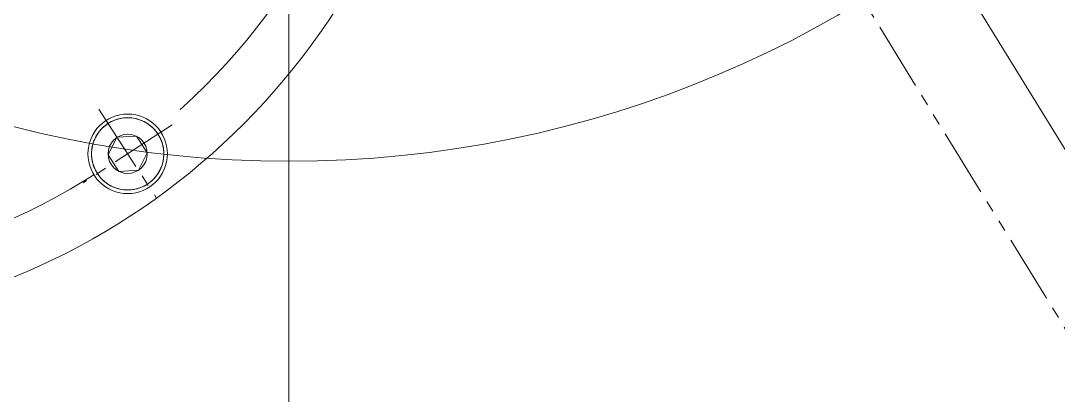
# Model space of a CAD drawing. Header units: inches. Extents: x 0 to 26418, y 0 to 20128.
# Drawn here: x 3955.5 to 4138.2, y 15239.8 to 15305.8 of the extents above; entities that cross this region are included whole.
import ezdxf

# ---------------------------------------------------------------- set-up
doc = ezdxf.new("R2010")
doc.units = ezdxf.units.IN
doc.header["$MEASUREMENT"] = 0
for name, pattern in [('ACAD_ISO02W100', [15, 12, -3]), ('CENTER', [50.8, 31.75, -6.35, 6.35, -6.35]), ('双点画线', [22, 12, -2, 2, -2, 2, -2]), ('点画线', [18, 12, -2, 2, -2]), ('虚线', [2, 1, -1])]:
    doc.linetypes.add(name, pattern=pattern)
for name, color, linetype, lineweight in [('CAXA1', 5, 'CENTER', 5), ('中心线层', 5, 'CENTER', 5), ('细实线层', 7, 'Continuous', 5), ('虚线层', 6, 'ACAD_ISO02W100', 5)]:
    doc.layers.add(name, color=color, linetype=linetype, lineweight=lineweight)

msp = doc.modelspace()

# ---------------------------------------------------------------- linework, layer by layer
at = {"color": 7, "lineweight": 5}
for p, q in [((3970.08, 15287.06), (3969.84, 15286.83)), ((3970.34, 15287.28), (3970.08, 15287.06)), ((3970.6, 15287.48), (3970.34, 15287.28)), ((3970.87, 15287.67), (3970.6, 15287.48)), ((3971.16, 15287.84), (3970.87, 15287.67)), ((3970.87, 15287.67), (3970.87, 15287.67)), ((3971.45, 15288), (3971.16, 15287.84)), ((3971.75, 15288.15), (3971.45, 15288)), ((3972.06, 15288.27), (3971.75, 15288.15)), ((3972.37, 15288.38), (3972.06, 15288.27)), ((3972.69, 15288.48), (3972.37, 15288.38)), ((3973.02, 15288.56), (3972.69, 15288.48)), ((3973.35, 15288.62), (3973.02, 15288.56)), ((3973.68, 15288.66), (3973.35, 15288.62)), ((3974.01, 15288.69), (3973.68, 15288.66)), ((3974.34, 15288.7), (3974.01, 15288.69)), ((3974.67, 15288.69), (3974.34, 15288.7)), ((3975.01, 15288.66), (3974.67, 15288.69)), ((3975.34, 15288.62), (3975.01, 15288.66)), ((3975.66, 15288.56), (3975.34, 15288.62)), ((3975.99, 15288.48), (3975.66, 15288.56)), ((3976.31, 15288.38), (3975.99, 15288.48)), ((3976.62, 15288.27), (3976.31, 15288.38)), ((3976.93, 15288.15), (3976.62, 15288.27)), ((3977.23, 15288), (3976.93, 15288.15)), ((3977.52, 15287.84), (3977.23, 15288)), ((3977.81, 15287.67), (3977.52, 15287.84)), ((3978.08, 15287.48), (3977.81, 15287.67)), ((3978.35, 15287.28), (3978.08, 15287.48)), ((3978.6, 15287.06), (3978.35, 15287.28)), ((3978.84, 15286.83), (3978.6, 15287.06)), ((3968.67, 15285.22), (3968.53, 15284.92)), ((3968.83, 15285.51), (3968.67, 15285.22)), ((3969, 15285.8), (3968.83, 15285.51)), ((3969.19, 15286.07), (3969, 15285.8)), ((3969.39, 15286.34), (3969.19, 15286.07)), ((3969.61, 15286.59), (3969.39, 15286.34)), ((3969.84, 15286.83), (3969.61, 15286.59)), ((3972.45, 15285.24), (3970.88, 15282.15)), ((3972.45, 15285.24), (3975.91, 15285.42)), ((3975.91, 15285.42), (3977.8, 15282.51)), ((3979.07, 15286.59), (3978.84, 15286.83)), ((3979.29, 15286.34), (3979.07, 15286.59)), ((3979.49, 15286.07), (3979.29, 15286.34)), ((3979.68, 15285.8), (3979.49, 15286.07)), ((3979.85, 15285.51), (3979.68, 15285.8)), ((3979.68, 15285.8), (3979.68, 15285.8)), ((3980.01, 15285.22), (3979.85, 15285.51)), ((3980.16, 15284.92), (3980.01, 15285.22)), ((3968.05, 15283.33), (3968.01, 15283)), ((3968.11, 15283.65), (3968.05, 15283.33)), ((3968.19, 15283.98), (3968.11, 15283.65)), ((3968.29, 15284.3), (3968.19, 15283.98)), ((3968.4, 15284.61), (3968.29, 15284.3)), ((3968.53, 15284.92), (3968.4, 15284.61)), ((3980.28, 15284.61), (3980.16, 15284.92)), ((3980.39, 15284.3), (3980.28, 15284.61)), ((3980.49, 15283.98), (3980.39, 15284.3)), ((3980.57, 15283.65), (3980.49, 15283.98)), ((3980.63, 15283.33), (3980.57, 15283.65)), ((3980.67, 15283), (3980.63, 15283.33)), ((3968.01, 15283), (3967.98, 15282.66)), ((3967.98, 15282.66), (3967.98, 15282.33)), ((3967.98, 15282.33), (3967.98, 15282)), ((3967.98, 15282), (3968.01, 15281.67)), ((3968.01, 15281.67), (3968.05, 15281.34)), ((3970.88, 15282.15), (3972.77, 15279.24)), ((3976.23, 15279.43), (3977.8, 15282.51)), ((3980.63, 15281.34), (3980.67, 15281.67)), ((3980.7, 15282.66), (3980.67, 15283)), ((3980.67, 15281.67), (3980.7, 15282)), ((3980.71, 15282.33), (3980.7, 15282.66)), ((3980.7, 15282), (3980.71, 15282.33)), ((3968.05, 15281.34), (3968.11, 15281.01)), ((3968.11, 15281.01), (3968.19, 15280.68)), ((3968.19, 15280.68), (3968.29, 15280.36)), ((3968.29, 15280.36), (3968.4, 15280.05)), ((3968.4, 15280.05), (3968.53, 15279.74)), ((3968.53, 15279.74), (3968.67, 15279.44)), ((3980.01, 15279.44), (3980.16, 15279.74)), ((3980.16, 15279.74), (3980.28, 15280.05)), ((3980.28, 15280.05), (3980.39, 15280.36)), ((3980.39, 15280.36), (3980.49, 15280.68)), ((3980.49, 15280.68), (3980.57, 15281.01)), ((3980.57, 15281.01), (3980.63, 15281.34)), ((3968.67, 15279.44), (3968.83, 15279.15)), ((3968.83, 15279.15), (3969, 15278.86)), ((3969, 15278.86), (3969, 15278.86)), ((3969, 15278.86), (3969.19, 15278.59)), ((3969.19, 15278.59), (3969.39, 15278.33)), ((3969.39, 15278.33), (3969.61, 15278.07)), ((3969.61, 15278.07), (3969.84, 15277.83)), ((3969.84, 15277.83), (3970.08, 15277.6)), ((3976.23, 15279.43), (3972.77, 15279.24)), ((3976.23, 15279.43), (3972.77, 15279.24)), ((3978.6, 15277.6), (3978.84, 15277.83)), ((3978.84, 15277.83), (3979.07, 15278.07)), ((3979.07, 15278.07), (3979.29, 15278.33)), ((3979.29, 15278.33), (3979.49, 15278.59)), ((3979.49, 15278.59), (3979.68, 15278.86)), ((3979.68, 15278.86), (3979.85, 15279.15)), ((3979.85, 15279.15), (3980.01, 15279.44)), ((3970.08, 15277.6), (3970.34, 15277.38)), ((3970.34, 15277.38), (3970.6, 15277.18)), ((3970.6, 15277.18), (3970.87, 15276.99)), ((3970.87, 15276.99), (3971.16, 15276.82)), ((3971.16, 15276.82), (3971.45, 15276.66)), ((3971.45, 15276.66), (3971.75, 15276.52)), ((3971.75, 15276.52), (3972.06, 15276.39)), ((3972.06, 15276.39), (3972.37, 15276.28)), ((3972.37, 15276.28), (3972.69, 15276.18)), ((3972.69, 15276.18), (3973.02, 15276.11)), ((3973.02, 15276.11), (3973.35, 15276.04)), ((3973.35, 15276.04), (3973.68, 15276)), ((3973.68, 15276), (3974.01, 15275.97)), ((3974.01, 15275.97), (3974.34, 15275.97)), ((3974.34, 15275.97), (3974.67, 15275.97)), ((3974.67, 15275.97), (3975.01, 15276)), ((3975.01, 15276), (3975.34, 15276.04)), ((3975.34, 15276.04), (3975.66, 15276.11)), ((3975.66, 15276.11), (3975.99, 15276.18)), ((3975.99, 15276.18), (3976.31, 15276.28)), ((3976.31, 15276.28), (3976.62, 15276.39)), ((3976.62, 15276.39), (3976.93, 15276.52)), ((3976.93, 15276.52), (3977.23, 15276.66)), ((3977.23, 15276.66), (3977.52, 15276.82)), ((3977.52, 15276.82), (3977.81, 15276.99)), ((3977.81, 15276.99), (3978.08, 15277.18)), ((3978.08, 15277.18), (3978.35, 15277.38)), ((3978.35, 15277.38), (3978.6, 15277.6))]:
    msp.add_line(p, q, dxfattribs=at)
for centre, radius in [((4002.73, 15475.18), 386.26), ((4002.73, 15475.18), 194.17), ((3974.34, 15282.33), 7), ((3974.34, 15282.33), 3.46)]:
    msp.add_circle(centre, radius, dxfattribs=at)
for centre, radius, start, end in [((4002.99, 15725.22), 582.5, 301.35579, 238.58501), ((4002.46, 15725.22), 546, 303.5084, 236.556), ((4002.73, 15475.22), 290, 148.6687, 31.3333), ((3907.94, 15374.02), 122.5, 108.8192, 344.8541), ((3974.34, 15282.33), 6.36, 123, 303), ((3974.34, 15282.33), 6.36, 303, 123)]:
    msp.add_arc(centre, radius, start, end, dxfattribs=at)
msp.add_open_spline([(4417.27, 16139.5), (4382.18, 16177.06), (4302.01, 16244.38), (4159.39, 16311.95), (4001.93, 16339.1), (3841.62, 16322.69), (3689.54, 16265.51), (3556.26, 16170.03), (3451.48, 16042.06), (3382.93, 15890.15), (3354.29, 15724.24), (3373.75, 15555.77), (3434.64, 15396.58), (3535.87, 15257.81), (3670.32, 15149.21), (3829.4, 15078.83), (4002.38, 15051.32), (4177.64, 15070.42), (4343.16, 15134.22), (4487.22, 15239.67), (4600.08, 15379.45), (4673.27, 15544.76), (4691.55, 15664.49), (4693.22, 15724.42)], degree=3, knots=[0, 0, 0, 0, 6187.666026, 12450.355458, 18783.77638, 25175.55398, 31622.065679, 38124.713595, 44683.237858, 51298.550922, 57973.870728, 64697.019294, 71462.748657, 78273.501796, 85129.278897, 92030.080145, 98977.285843, 105969.701152, 113006.622999, 120087.951186, 127214.495945, 134386.492849, 141603.663266, 141603.663266, 141603.663266, 141603.663266], dxfattribs=at)
at = {"layer": 'CAXA1', "linetype": 'CENTER', "lineweight": 5, "ltscale": 3}
for p, q in [((4002.73, 16242.05), (4002.73, 15096.41)), ((4097.73, 15350.73), (4276.04, 15061.01))]:
    msp.add_line(p, q, dxfattribs=at)
for centre, radius in [((4002.99, 15725.22), 565), ((4002.99, 15725.22), 540), ((3907.73, 15374.56), 113.5)]:
    msp.add_circle(centre, radius, dxfattribs=at)
msp.add_arc((4002.73, 15475.22), 272.5, 148.6693, 31.3334, dxfattribs=at)
at = {"layer": '中心线层', "color": 7, "linetype": '点画线', "lineweight": 5}
for p, q in [((3969.24, 15290.19), (3979.44, 15274.48)), ((3982.19, 15287.43), (3966.49, 15277.23))]:
    msp.add_line(p, q, dxfattribs=at)
at = {"layer": '细实线层', "color": 7, "linetype": '双点画线', "lineweight": 5}
msp.add_line((4083.68, 15342.08), (4228.78, 15106.32), dxfattribs=at)
at = {"layer": '虚线层', "color": 7, "linetype": '虚线', "lineweight": 5}
msp.add_arc((4002.46, 15725.22), 546, 236.556, 303.5084, dxfattribs=at)

doc.saveas('drawing.dxf')
